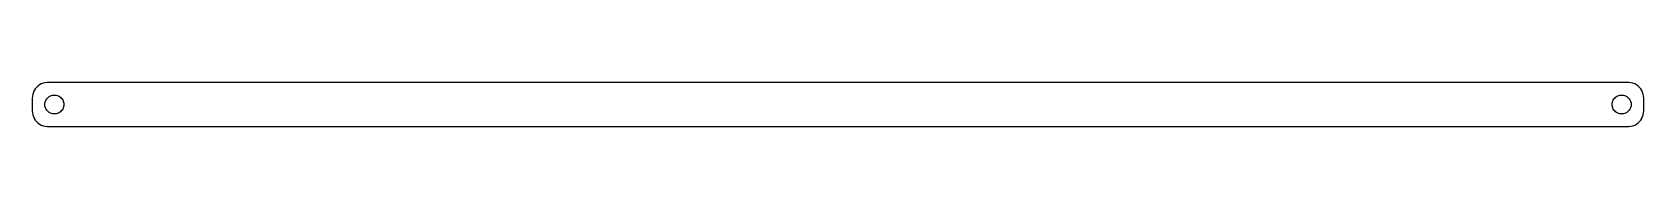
# Model space of a CAD drawing. Header units: metres. Extents: x -254 to 254, y -7 to 7.
import ezdxf

# ---------------------------------------------------------------- set-up
doc = ezdxf.new("R2010")
doc.units = ezdxf.units.M

msp = doc.modelspace()

# ---------------------------------------------------------------- linework, layer by layer
for p, q in [((-253.145, 5.42273), (-253.545, 4.93892)), ((-252.687, 5.85255), (-253.145, 5.42273)), ((-252.179, 6.22163), (-252.687, 5.85255)), ((-251.629, 6.52412), (-252.179, 6.22163)), ((-251.045, 6.75528), (-251.629, 6.52412)), ((-250.437, 6.91142), (-251.045, 6.75528)), ((-249.814, 6.99013), (-250.437, 6.91142)), ((249.814, 6.99013), (-249.814, 6.99013)), ((250.437, 6.91142), (249.814, 6.99013)), ((251.045, 6.75528), (250.437, 6.91142)), ((251.629, 6.52412), (251.045, 6.75528)), ((252.179, 6.22163), (251.629, 6.52412)), ((252.687, 5.85255), (252.179, 6.22163)), ((253.145, 5.42273), (252.687, 5.85255)), ((253.545, 4.93892), (253.145, 5.42273)), ((-254.461, 2.62666), (-254.5, 2)), ((-254.5, 2), (-254.5, -2)), ((-254.343, 3.24344), (-254.461, 2.62666)), ((-254.149, 3.84062), (-254.343, 3.24344)), ((-253.882, 4.40877), (-254.149, 3.84062)), ((-253.545, 4.93892), (-253.882, 4.40877)), ((-250.5, 0), (-250.476, 0.375992)), ((-250.476, -0.375992), (-250.5, 0)), ((-250.476, 0.375992), (-250.406, 0.746063)), ((-250.406, 0.746063), (-250.289, 1.10437)), ((-250.289, 1.10437), (-250.129, 1.44525)), ((-250.129, 1.44525), (-249.927, 1.76335)), ((-249.927, 1.76335), (-249.687, 2.05363)), ((-249.687, 2.05363), (-249.412, 2.31154)), ((-249.412, 2.31154), (-249.107, 2.53297)), ((-249.107, 2.53297), (-248.777, 2.71448)), ((-248.777, 2.71448), (-248.427, 2.85316)), ((-248.427, 2.85316), (-248.062, 2.94685)), ((-248.062, 2.94685), (-247.688, 2.99408)), ((-247.688, 2.99408), (-247.312, 2.99408)), ((-247.312, 2.99408), (-246.938, 2.94685)), ((-246.938, 2.94685), (-246.573, 2.85316)), ((-246.573, 2.85316), (-246.223, 2.71448)), ((-246.223, 2.71448), (-245.893, 2.53297)), ((-245.893, 2.53297), (-245.588, 2.31154)), ((-245.588, 2.31154), (-245.313, 2.05363)), ((-245.313, 2.05363), (-245.073, 1.76335)), ((-245.073, 1.76335), (-244.871, 1.44525)), ((-244.871, 1.44525), (-244.711, 1.10437)), ((-244.711, 1.10437), (-244.594, 0.746063)), ((-244.594, 0.746063), (-244.524, 0.375992)), ((-244.524, 0.375992), (-244.5, 0)), ((-244.5, 0), (-244.524, -0.375992)), ((244.5, 0), (244.524, 0.375992)), ((244.524, -0.375992), (244.5, 0)), ((244.524, 0.375992), (244.594, 0.746063)), ((244.594, 0.746063), (244.711, 1.10437)), ((244.711, 1.10437), (244.871, 1.44525)), ((244.871, 1.44525), (245.073, 1.76335)), ((245.073, 1.76335), (245.313, 2.05363)), ((245.313, 2.05363), (245.588, 2.31154)), ((245.588, 2.31154), (245.893, 2.53297)), ((245.893, 2.53297), (246.223, 2.71448)), ((246.223, 2.71448), (246.573, 2.85316)), ((246.573, 2.85316), (246.938, 2.94685)), ((246.938, 2.94685), (247.312, 2.99408)), ((247.312, 2.99408), (247.688, 2.99408)), ((247.688, 2.99408), (248.062, 2.94685)), ((248.062, 2.94685), (248.427, 2.85316)), ((248.427, 2.85316), (248.777, 2.71448)), ((248.777, 2.71448), (249.107, 2.53297)), ((249.107, 2.53297), (249.412, 2.31154)), ((249.412, 2.31154), (249.687, 2.05363)), ((249.687, 2.05363), (249.927, 1.76335)), ((249.927, 1.76335), (250.129, 1.44525)), ((250.129, 1.44525), (250.289, 1.10437)), ((250.289, 1.10437), (250.406, 0.746063)), ((250.406, 0.746063), (250.476, 0.375992)), ((250.476, 0.375992), (250.5, 0)), ((250.5, 0), (250.476, -0.375992)), ((253.882, 4.40877), (253.545, 4.93892)), ((254.149, 3.84062), (253.882, 4.40877)), ((254.343, 3.24344), (254.149, 3.84062)), ((254.461, 2.62666), (254.343, 3.24344)), ((254.5, 2), (254.461, 2.62666)), ((254.5, -2), (254.5, 2)), ((-254.5, -2), (-254.461, -2.62666)), ((-254.461, -2.62666), (-254.343, -3.24344)), ((-254.343, -3.24344), (-254.149, -3.84062)), ((-254.149, -3.84062), (-253.882, -4.40877)), ((-253.882, -4.40877), (-253.545, -4.93892)), ((-253.545, -4.93892), (-253.145, -5.42273)), ((-250.406, -0.746063), (-250.476, -0.375992)), ((-250.289, -1.10437), (-250.406, -0.746063)), ((-250.129, -1.44525), (-250.289, -1.10437)), ((-249.927, -1.76335), (-250.129, -1.44525)), ((-249.687, -2.05363), (-249.927, -1.76335)), ((-249.412, -2.31154), (-249.687, -2.05363)), ((-249.107, -2.53297), (-249.412, -2.31154)), ((-248.777, -2.71448), (-249.107, -2.53297)), ((-248.427, -2.85316), (-248.777, -2.71448)), ((-248.062, -2.94685), (-248.427, -2.85316)), ((-247.688, -2.99408), (-248.062, -2.94685)), ((-247.312, -2.99408), (-247.688, -2.99408)), ((-246.938, -2.94685), (-247.312, -2.99408)), ((-246.573, -2.85316), (-246.938, -2.94685)), ((-246.223, -2.71448), (-246.573, -2.85316)), ((-245.893, -2.53297), (-246.223, -2.71448)), ((-245.588, -2.31154), (-245.893, -2.53297)), ((-245.313, -2.05363), (-245.588, -2.31154)), ((-245.073, -1.76335), (-245.313, -2.05363)), ((-244.871, -1.44525), (-245.073, -1.76335)), ((-244.711, -1.10437), (-244.871, -1.44525)), ((-244.594, -0.746063), (-244.711, -1.10437)), ((-244.524, -0.375992), (-244.594, -0.746063)), ((244.594, -0.746063), (244.524, -0.375992)), ((244.711, -1.10437), (244.594, -0.746063)), ((244.871, -1.44525), (244.711, -1.10437)), ((245.073, -1.76335), (244.871, -1.44525)), ((245.313, -2.05363), (245.073, -1.76335)), ((245.588, -2.31154), (245.313, -2.05363)), ((245.893, -2.53297), (245.588, -2.31154)), ((246.223, -2.71448), (245.893, -2.53297)), ((246.573, -2.85316), (246.223, -2.71448)), ((246.938, -2.94685), (246.573, -2.85316)), ((247.312, -2.99408), (246.938, -2.94685)), ((247.688, -2.99408), (247.312, -2.99408)), ((248.062, -2.94685), (247.688, -2.99408)), ((248.427, -2.85316), (248.062, -2.94685)), ((248.777, -2.71448), (248.427, -2.85316)), ((249.107, -2.53297), (248.777, -2.71448)), ((249.412, -2.31154), (249.107, -2.53297)), ((249.687, -2.05363), (249.412, -2.31154)), ((249.927, -1.76335), (249.687, -2.05363)), ((250.129, -1.44525), (249.927, -1.76335)), ((250.289, -1.10437), (250.129, -1.44525)), ((250.406, -0.746063), (250.289, -1.10437)), ((250.476, -0.375992), (250.406, -0.746063)), ((253.145, -5.42273), (253.545, -4.93892)), ((253.545, -4.93892), (253.882, -4.40877)), ((253.882, -4.40877), (254.149, -3.84062)), ((254.149, -3.84062), (254.343, -3.24344)), ((254.343, -3.24344), (254.461, -2.62666)), ((254.461, -2.62666), (254.5, -2)), ((-253.145, -5.42273), (-252.687, -5.85255)), ((-252.687, -5.85255), (-252.179, -6.22163)), ((-252.179, -6.22163), (-251.629, -6.52412)), ((-251.629, -6.52412), (-251.045, -6.75528)), ((-251.045, -6.75528), (-250.437, -6.91142)), ((-250.437, -6.91142), (-249.814, -6.99013)), ((-249.814, -6.99013), (249.814, -6.99013)), ((249.814, -6.99013), (250.437, -6.91142)), ((250.437, -6.91142), (251.045, -6.75528)), ((251.045, -6.75528), (251.629, -6.52412)), ((251.629, -6.52412), (252.179, -6.22163)), ((252.179, -6.22163), (252.687, -5.85255)), ((252.687, -5.85255), (253.145, -5.42273))]:
    msp.add_line(p, q)

doc.saveas('drawing.dxf')
